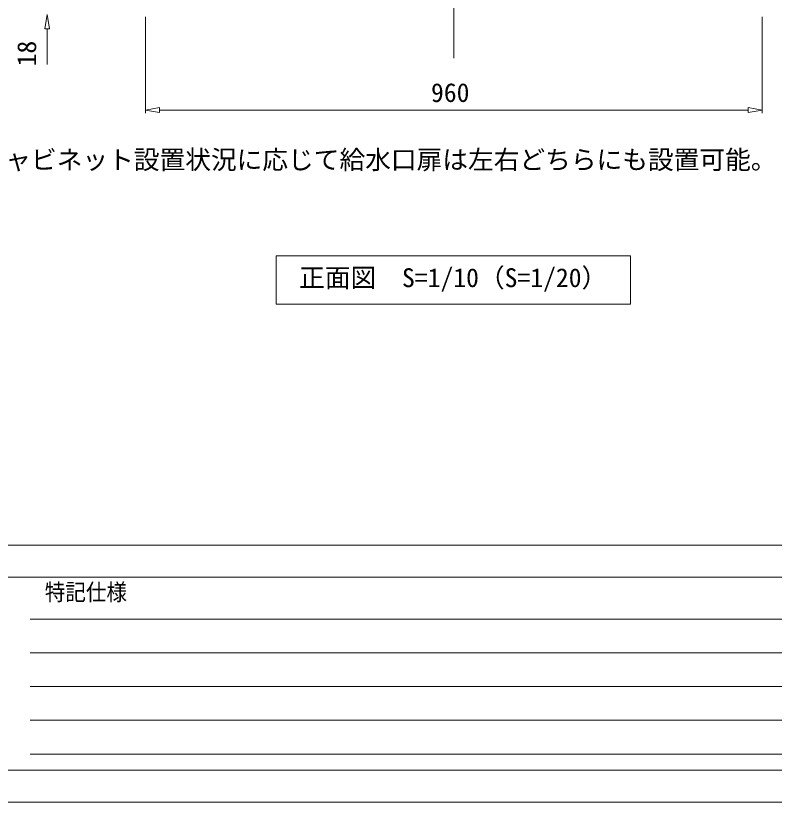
# Model space of a CAD drawing. Units: millimetres, scale not verified, with parts at other scales. Extents: x -3832 to 3834, y -2728 to 2729.
# Drawn here: x -2430 to -1250, y -2728 to -1504 of the extents above; entities that cross this region are included whole.
import ezdxf
from ezdxf.enums import TextEntityAlignment as Align

# ---------------------------------------------------------------- set-up
doc = ezdxf.new("R2010")
doc.units = ezdxf.units.MM
doc.header["$LTSCALE"] = 20
doc.linetypes.add('USER5', pattern=[24, 12, -5, 2, -5])
for name, color, linetype, lineweight in [('0-4_2-5', 7, 'USER5', 9), ('0-5_2-7', 5, 'Continuous', 18), ('0-6_2-8', 6, 'Continuous', 18), ('F-5', 3, 'Continuous', 18), ('F-B', 7, 'Continuous', 18)]:
    doc.layers.add(name, color=color, linetype=linetype, lineweight=lineweight)
doc.layers.add('F-0', color=3, linetype='Continuous')
doc.styles.add('ＭＳ ゴシック', font='')
doc.styles.get('ＭＳ ゴシック').set_extended_font_data('MS Gothic')

msp = doc.modelspace()

# ---------------------------------------------------------------- linework, layer by layer
at = {"layer": '0-4_2-5'}
msp.add_line((-1748.65, 525.5), (-1748.65, -1570.12), dxfattribs=at)
at = {"layer": '0-6_2-8'}
for p, q in [((-2385.1, -1524.07), (-2381.44, -1502.07)), ((-2381.44, -1502.07), (-2377.77, -1524.07)), ((-2385.1, -1524.07), (-2377.77, -1524.07)), ((-2206.65, -1646.93), (-2228.65, -1650.6)), ((-2228.65, -1650.6), (-2206.65, -1654.26)), ((-2206.65, -1646.93), (-2206.65, -1654.26)), ((-1290.65, -1646.93), (-1268.65, -1650.6)), ((-1290.65, -1646.93), (-1290.65, -1654.26)), ((-1268.65, -1650.6), (-1290.65, -1654.26))]:
    msp.add_line(p, q, dxfattribs=at)
at = {"layer": '0-6_2-8', "color": 5}
for p, q in [((-2228.65, -1505.57), (-2228.65, -1655.6)), ((-1268.65, -1505.57), (-1268.65, -1655.6)), ((-2381.44, -1524.07), (-2381.44, -1579.69)), ((-2206.65, -1650.6), (-1290.65, -1650.6))]:
    msp.add_line(p, q, dxfattribs=at)
at = {"layer": 'F-5'}
msp.add_lwpolyline([(-2025.18, -1952.82), (-2025.18, -1877.48), (-1473.53, -1877.48), (-1473.53, -1952.82)], close=True, dxfattribs=at)
at = {"layer": 'F-B', "color": 3}
msp.add_line((3801.44, -2327.92), (-3831.94, -2327.92), dxfattribs=at)
at = {"layer": 'F-B'}
for p, q in [((-3756.86, -2377.98), (3726.36, -2377.98)), ((-2408.17, -2443.05), (-1110.72, -2443.05)), ((-2408.17, -2495.61), (-1110.72, -2495.61)), ((-2408.17, -2548.16), (-1110.72, -2548.16)), ((-2408.17, -2600.72), (-1110.72, -2600.72)), ((-2408.17, -2653.28), (-1110.72, -2653.28)), ((-3756.86, -2678.31), (3726.36, -2678.31))]:
    msp.add_line(p, q, dxfattribs=at)
msp.add_lwpolyline([(-3831.94, 2677.58), (-3831.94, -2728.36), (3801.44, -2728.36)], dxfattribs=at)

# ---------------------------------------------------------------- texts
at = {"layer": '0-5_2-7', "color": 7, "style": 'ＭＳ ゴシック'}
msp.add_text('※注－２：キャビネット設置状況に応じて給水口扉は左右どちらにも設置可能。', height=29.33, dxfattribs=at).set_placement((-2686.72, -1751.4), align=Align.BOTTOM_LEFT)
at = {"layer": '0-6_2-8', "color": 7, "style": 'ＭＳ ゴシック'}
msp.add_text('18', height=29.33, rotation=90, dxfattribs=at).set_placement((-2389.88, -1582.7), align=Align.BOTTOM_LEFT)
msp.add_text('960', height=29.33, dxfattribs=at).set_placement((-1784.18, -1646.93), align=Align.BOTTOM_LEFT)
at = {"layer": 'F-0', "color": 7, "style": 'ＭＳ ゴシック'}
msp.add_text('正面図\u3000S=1/10（S=1/20）', height=29.33, dxfattribs=at).set_placement((-1989.36, -1935.15), align=Align.BOTTOM_LEFT)
at = {"layer": 'F-B', "style": 'ＭＳ ゴシック', "width": 0.9}
msp.add_text('特記仕様', height=26.05, dxfattribs=at).set_placement((-2385.18, -2421.98), align=Align.BOTTOM_LEFT)

doc.saveas('drawing.dxf')
